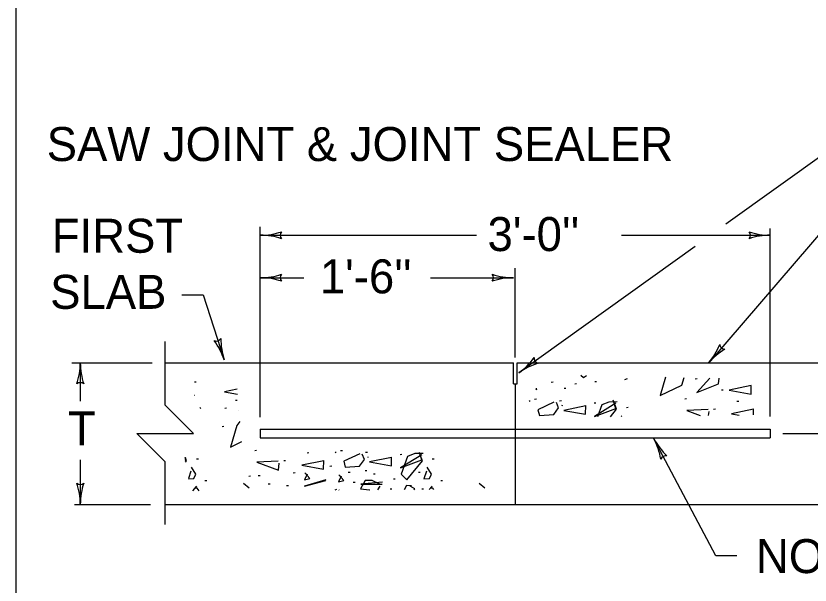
# Model space of a CAD drawing. Extents: x 1007 to 1035.5, y 1000.5 to 1021.5.
# Drawn here: x 1007 to 1011.672, y 1005.374 to 1008.723 of the extents above; entities that cross this region are included whole.
import ezdxf

# ---------------------------------------------------------------- set-up
doc = ezdxf.new("R2010")
doc.units = 0
for name, color, linetype in [('Level 1', 7, 'Continuous'), ('Level 10', 7, 'Continuous'), ('Level 11', 7, 'Continuous')]:
    doc.layers.add(name, color=color, linetype=linetype)

msp = doc.modelspace()

# ---------------------------------------------------------------- linework, layer by layer
at = {"layer": 'Level 1'}
for p, q in [((1011.8263, 1007.9638), (1011.1768, 1007.4975)), ((1011.8397, 1007.5711), (1011.0741, 1006.6805)), ((1008.4377, 1006.3621), (1008.4377, 1007.4825)), ((1011.4377, 1006.3668), (1011.4377, 1007.4729)), ((1008.4377, 1007.4323), (1009.7088, 1007.4323)), ((1010.5623, 1007.4323), (1011.4377, 1007.4323)), ((1010.9948, 1007.3669), (1009.9584, 1006.623)), ((1009.9377, 1006.7129), (1009.9377, 1007.2383)), ((1008.4377, 1007.1823), (1008.6931, 1007.1823)), ((1009.4388, 1007.1823), (1009.9273, 1007.1823)), ((1007.9761, 1007.0827), (1008.1011, 1007.0827)), ((1008.1011, 1007.0827), (1008.2251, 1006.6997)), ((1007.3297, 1006.6823), (1007.8013, 1006.6823)), ((1007.3789, 1006.6823), (1007.3789, 1006.4554)), ((1007.8789, 1006.6823), (1009.9273, 1006.6823)), ((1009.9273, 1006.5573), (1009.9273, 1006.6823)), ((1009.9481, 1006.5573), (1009.9481, 1006.6823)), ((1009.9481, 1006.6823), (1012.0084, 1006.6823)), ((1009.9273, 1006.5573), (1009.9481, 1006.5573)), ((1009.9379, 1005.849), (1009.9379, 1006.5573)), ((1008.4377, 1006.2918), (1011.4377, 1006.2918)), ((1008.4377, 1006.2918), (1008.4377, 1006.2397)), ((1011.4377, 1006.2918), (1011.4377, 1006.2397)), ((1008.4377, 1006.2397), (1011.4377, 1006.2397)), ((1011.1167, 1005.5457), (1010.7533, 1006.2352)), ((1011.5118, 1006.2657), (1011.8114, 1006.2657)), ((1007.3789, 1006.1107), (1007.3789, 1005.849)), ((1007.344, 1005.849), (1007.7917, 1005.849)), ((1007.8789, 1005.849), (1012.0084, 1005.849)), ((1011.2417, 1005.5457), (1011.1167, 1005.5457))]:
    msp.add_line(p, q, dxfattribs=at)
for points in [[(1007.8789, 1005.73), (1007.8789, 1006.099), (1007.7123, 1006.2658), (1008.0456, 1006.2658), (1007.8789, 1006.4324), (1007.8789, 1006.8073)], [(1010.3225, 1006.6083), (1010.3395, 1006.5956)], [(1010.3395, 1006.5956), (1010.3555, 1006.6077)], [(1010.8219, 1006.5977), (1010.7898, 1006.4889)], [(1010.9166, 1006.5503), (1010.9318, 1006.5953)], [(1008.0606, 1006.5685), (1008.0499, 1006.5672)], [(1010.1602, 1006.5676), (1010.1495, 1006.5663)], [(1010.2977, 1006.5578), (1010.287, 1006.5564)], [(1010.4154, 1006.5708), (1010.4048, 1006.5695)], [(1010.5955, 1006.5876), (1010.5795, 1006.5809)], [(1010.7898, 1006.4889), (1010.9166, 1006.5503)], [(1011.0068, 1006.5873), (1010.9962, 1006.5859)], [(1011.0816, 1006.5921), (1011.0059, 1006.5076)], [(1011.0059, 1006.5076), (1011.1326, 1006.5583)], [(1011.1326, 1006.5583), (1011.1361, 1006.5909)], [(1011.326, 1006.5476), (1011.1966, 1006.5209), (1011.3247, 1006.4983), (1011.326, 1006.5489)], [(1008.3007, 1006.5273), (1008.2265, 1006.512)], [(1008.2265, 1006.512), (1008.3033, 1006.4983)], [(1010.0558, 1006.5288), (1010.0634, 1006.5249)], [(1010.0634, 1006.5249), (1010.0632, 1006.5335)], [(1010.2355, 1006.5316), (1010.2248, 1006.5303)], [(1011.1607, 1006.5218), (1011.15, 1006.5204)], [(1008.0508, 1006.49), (1008.0492, 1006.4898)], [(1008.3018, 1006.4605), (1008.2911, 1006.4592)], [(1010.0248, 1006.4588), (1010.0194, 1006.4548)], [(1010.062, 1006.4681), (1010.0513, 1006.4668)], [(1010.2093, 1006.4583), (1010.1986, 1006.4569)], [(1010.5288, 1006.4441), (1010.4035, 1006.3668), (1010.5288, 1006.4134), (1010.5142, 1006.4628)], [(1010.5328, 1006.4081), (1010.5168, 1006.4534)], [(1010.9447, 1006.4694), (1010.934, 1006.4681)], [(1011.2523, 1006.455), (1011.2416, 1006.4537)], [(1008.0885, 1006.4136), (1008.0818, 1006.4189)], [(1008.2396, 1006.4148), (1008.2289, 1006.4134)], [(1010.1648, 1006.4501), (1010.0701, 1006.406), (1010.0794, 1006.3713), (1010.1634, 1006.378), (1010.1914, 1006.4167), (1010.1794, 1006.4474)], [(1010.2168, 1006.4281), (1010.2114, 1006.4308)], [(1010.3518, 1006.4285), (1010.2223, 1006.4018), (1010.3504, 1006.3792), (1010.3518, 1006.4298)], [(1010.4122, 1006.4452), (1010.4015, 1006.4438)], [(1010.4462, 1006.4348), (1010.4205, 1006.3632)], [(1010.4875, 1006.4508), (1010.4462, 1006.4348)], [(1010.5368, 1006.4521), (1010.4875, 1006.4508)], [(1010.4973, 1006.3642), (1010.5328, 1006.4081)], [(1010.602, 1006.419), (1010.5913, 1006.4177)], [(1011.0713, 1006.4068), (1010.9459, 1006.4014)], [(1011.1148, 1006.4092), (1011.1042, 1006.4078)], [(1011.3391, 1006.4088), (1011.2098, 1006.3822)], [(1011.3382, 1006.3754), (1011.3391, 1006.4102)], [(1008.3123, 1006.4005), (1008.3108, 1006.4003)], [(1010.5645, 1006.3651), (1010.5608, 1006.3708)], [(1010.9459, 1006.4014), (1011.0256, 1006.3713)], [(1011.0749, 1006.3719), (1011.0779, 1006.3948)], [(1011.2098, 1006.3822), (1011.2543, 1006.3743)], [(1008.318, 1006.3367), (1008.2989, 1006.3122)], [(1008.2233, 1006.3068), (1008.2126, 1006.3054)], [(1008.2989, 1006.3122), (1008.2615, 1006.1855)], [(1008.2615, 1006.1855), (1008.3288, 1006.2181)], [(1008.4163, 1006.166), (1008.4057, 1006.1647)], [(1008.7239, 1006.1516), (1008.7133, 1006.1503)], [(1008.883, 1006.1553), (1008.8777, 1006.1513)], [(1008.9203, 1006.1647), (1008.9096, 1006.1633)], [(1009.023, 1006.1467), (1008.9283, 1006.1026), (1008.9377, 1006.0679), (1009.0217, 1006.0746), (1009.0497, 1006.1133), (1009.0377, 1006.144)], [(1009.0675, 1006.1548), (1009.0568, 1006.1535)], [(1009.075, 1006.1247), (1009.0697, 1006.1273)], [(1009.21, 1006.1251), (1009.0806, 1006.0984), (1009.2087, 1006.0758), (1009.21, 1006.1264)], [(1009.2704, 1006.1418), (1009.2598, 1006.1404)], [(1009.3871, 1006.1407), (1009.2618, 1006.0633)], [(1009.3951, 1006.1487), (1009.3458, 1006.1473), (1009.3044, 1006.1313), (1009.2671, 1006.0273), (1009.3004, 1005.9927), (1009.3911, 1006.1047), (1009.3751, 1006.15)], [(1009.3871, 1006.11), (1009.3741, 1006.1537)], [(1007.996, 1006.1083), (1008.0005, 1006.11)], [(1008.0005, 1006.11), (1007.9964, 1006.1241)], [(1008.0045, 1006.1047), (1007.9975, 1006.1246)], [(1007.9981, 1006.0967), (1008.0045, 1006.1047)], [(1008.0737, 1006.1156), (1008.063, 1006.1143)], [(1008.5429, 1006.1033), (1008.4176, 1006.098), (1008.5443, 1006.05), (1008.5496, 1006.0913)], [(1008.5865, 1006.1058), (1008.5758, 1006.1044)], [(1008.8108, 1006.1054), (1008.6814, 1006.0788), (1008.8094, 1006.0561), (1008.8108, 1006.1068)], [(1009.2618, 1006.0633), (1009.3871, 1006.11)], [(1009.4603, 1006.1156), (1009.4496, 1006.1143)], [(1008.0285, 1006.0447), (1008.0146, 1006.0015)], [(1008.0578, 1006.0273), (1008.0325, 1006.0673)], [(1008.6421, 1006.0338), (1008.6314, 1006.0324)], [(1008.7133, 1006.0272), (1008.6973, 1005.9938), (1008.7293, 1006.0018), (1008.7, 1006.0352)], [(1008.8581, 1006.0731), (1008.8474, 1006.0718)], [(1008.9661, 1006.0371), (1008.9554, 1006.0358)], [(1009.0643, 1006.0469), (1009.0536, 1006.0456)], [(1009.3784, 1006.0371), (1009.3678, 1006.0358)], [(1009.4151, 1006.0447), (1009.4004, 1005.9993), (1009.4324, 1006.0007), (1009.4444, 1006.0273), (1009.4191, 1006.0673)], [(1008.0149, 1005.9994), (1008.0458, 1006.0007)], [(1008.0458, 1006.0007), (1008.0578, 1006.0273)], [(1008.1228, 1005.988), (1008.1121, 1005.9867)], [(1008.3803, 1006.0142), (1008.3697, 1006.0128)], [(1008.436, 1006.0174), (1008.4253, 1006.0161)], [(1008.823, 1005.9927), (1008.6977, 1005.9553), (1008.823, 1005.99)], [(1008.9129, 1006.0141), (1008.8969, 1005.9808), (1008.9289, 1005.9888), (1008.8996, 1006.0221)], [(1009.055, 1005.9887), (1009.027, 1005.9407)], [(1009.0951, 1005.9887), (1009.055, 1005.9887)], [(1009.1418, 1005.9673), (1009.0951, 1005.9887)], [(1009.1133, 1006.0273), (1009.1027, 1006.0259)], [(1009.2312, 1005.9978), (1009.2205, 1005.9964)], [(1009.5093, 1005.988), (1009.4987, 1005.9867)], [(1008.0618, 1005.9567), (1008.0383, 1005.9288)], [(1008.0658, 1005.9447), (1008.0512, 1005.9447)], [(1008.0778, 1005.9289), (1008.0658, 1005.9447)], [(1008.3723, 1005.9433), (1008.3389, 1005.9713)], [(1008.4948, 1005.9683), (1008.4842, 1005.967)], [(1008.6028, 1005.9585), (1008.5922, 1005.9572)], [(1008.9956, 1005.9782), (1008.9848, 1005.9768)], [(1009.027, 1005.9407), (1009.0803, 1005.934)], [(1009.1564, 1005.9793), (1009.0297, 1005.9687), (1009.1551, 1005.9687)], [(1009.1282, 1005.9341), (1009.1431, 1005.9553)], [(1009.2978, 1005.9593), (1009.2845, 1005.9348)], [(1009.3271, 1005.958), (1009.2978, 1005.9593)], [(1009.3458, 1005.9407), (1009.3191, 1005.9567)], [(1009.3408, 1005.9352), (1009.3458, 1005.9407)], [(1009.4484, 1005.9567), (1009.4306, 1005.9356)], [(1009.4524, 1005.9447), (1009.4378, 1005.9447)], [(1009.4592, 1005.9358), (1009.4524, 1005.9447)], [(1009.7588, 1005.9433), (1009.7255, 1005.9713)], [(1008.8856, 1005.9372), (1008.8763, 1005.9328)], [(1008.9008, 1005.933), (1008.9003, 1005.9345)], [(1009.0803, 1005.934), (1009.0817, 1005.9338)], [(1009.2115, 1005.9389), (1009.2008, 1005.9376)], [(1009.3981, 1005.9389), (1009.3874, 1005.9376)]]:
    msp.add_lwpolyline(points, dxfattribs=at)
for centre, radius, start, end in [((1008.4377, 1007.8233), 0.3909, 270, 288.6688), ((1008.5863, 1007.4323), 0.0313, 138.7746, 220.8913), ((1011.289, 1007.4324), 0.0313, 318.7746, 40.8913), ((1011.4377, 1007.8233), 0.3909, 251.3472, 269.9939), ((1008.4377, 1007.8233), 0.3909, 269.9878, 270), ((1008.4377, 1007.0414), 0.3909, 71.3472, 89.9939), ((1011.4377, 1007.0414), 0.3909, 90, 108.6688), ((1011.4377, 1007.0414), 0.3909, 89.9878, 90), ((1008.4377, 1007.5733), 0.3909, 270, 288.6688), ((1008.5863, 1007.1823), 0.0313, 138.7746, 220.8913), ((1009.7786, 1007.1824), 0.0313, 318.7746, 40.8913), ((1009.9273, 1007.5733), 0.3909, 251.3472, 269.9939), ((1008.4377, 1007.5733), 0.3909, 269.9878, 270), ((1008.4377, 1006.7914), 0.3909, 71.3472, 89.9939), ((1009.9273, 1006.7914), 0.3909, 90, 108.6688), ((1009.9273, 1006.7914), 0.3909, 89.9878, 90), ((1008.1793, 1006.8411), 0.0313, 246.7145, 328.8312), ((1007.8532, 1006.5793), 0.3909, 17.9399, 36.6087), ((1008.597, 1006.8201), 0.3909, 179.287, 197.9338), ((1010.7776, 1006.9353), 0.3909, 319.3162, 337.985), ((1011.171, 1006.7932), 0.0313, 188.0908, 270.2075), ((1011.3705, 1006.4257), 0.3909, 120.6634, 139.3101), ((1007.8532, 1006.5793), 0.3909, 17.9276, 17.9399), ((1009.7305, 1006.9406), 0.3909, 305.6699, 324.3387), ((1010.0792, 1006.7097), 0.0313, 174.4445, 256.5612), ((1006.988, 1006.6823), 0.3909, 341.3472, 359.9939), ((1007.7699, 1006.6823), 0.3909, 179.9878, 180), ((1007.7699, 1006.6823), 0.3909, 180, 198.6688), ((1010.1864, 1006.3054), 0.3909, 107.0171, 125.6638), ((1010.7776, 1006.9353), 0.3909, 319.304, 319.3162), ((1009.7305, 1006.9406), 0.3909, 305.6577, 305.6699), ((1007.3789, 1006.5337), 0.0313, 48.7746, 130.8913), ((1011.0991, 1006.4174), 0.3909, 207.7803, 207.7925), ((1011.0991, 1006.4174), 0.3909, 207.7925, 226.4613), ((1010.4074, 1006.0529), 0.3909, 9.1397, 27.7864), ((1010.8225, 1006.1036), 0.0313, 76.5671, 158.6838), ((1007.379, 1005.9977), 0.0313, 228.7746, 310.8913), ((1006.988, 1005.849), 0.3909, 0, 18.6688), ((1007.7699, 1005.849), 0.3909, 161.3472, 179.9939), ((1006.988, 1005.849), 0.3909, 359.9878, 0)]:
    msp.add_arc(centre, radius, start, end, dxfattribs=at)
at = {"layer": 'Level 10'}
msp.add_line((1007, 1021.5), (1007, 1000.5), dxfattribs=at)
at = {"layer": 'Level 11'}
msp.add_lwpolyline([(1007, 1000.5), (1035.5, 1000.5), (1035.5, 1021.5), (1007, 1021.5)], close=True, dxfattribs=at)

# ---------------------------------------------------------------- texts
at = {"layer": 'Level 1'}
for s, p in [('SAW JOINT & JOINT SEALER', (1007.1813, 1007.8692)), ('FIRST', (1007.2114, 1007.3295)), ("3'-0''", (1009.7743, 1007.3394)), ("1'-6''", (1008.7878, 1007.0905)), ('SLAB', (1007.2016, 1006.9994)), ('T', (1007.3063, 1006.1959)), ('NO. 8 BARS', (1011.3533, 1005.4444))]:
    msp.add_text(s, height=0.2, dxfattribs=at).set_placement(p)

doc.saveas('drawing.dxf')
